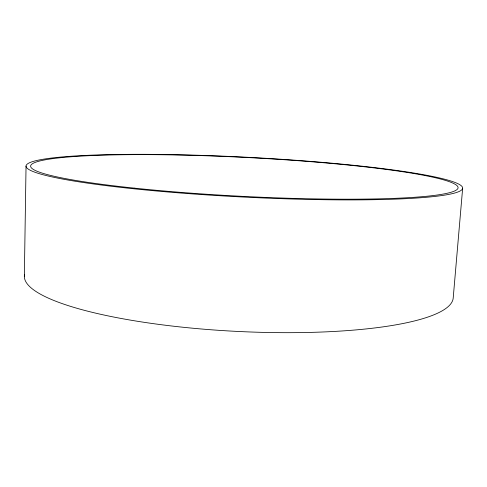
<?xml version="1.0" encoding="UTF-8"?>
<svg xmlns="http://www.w3.org/2000/svg" width="487" height="487" viewBox="0 0 487 487"><rect width="100%" height="100%" fill="white"/><g stroke="black" fill="none" stroke-linecap="round" stroke-linejoin="round"><path stroke-width="0.73" d="M24.35 276.33L26.042 166.14M462.65 188.28A218.584 19.955 2.9 0 1 133.28 188.731A218.584 19.955 2.9 0 1 137.133 154.318A218.584 19.955 2.9 0 1 462.65 188.28L453.196 298.099A214.706 44.627 2.9 0 1 232.634 331.172A214.706 44.627 2.9 0 1 24.496 274.753M134.735 188.177A213.976 19.51 2.9 0 0 458.042 187.945A213.976 19.51 2.9 0 0 140.311 154.623A213.976 19.51 2.9 0 0 134.735 188.177"/></g></svg>
